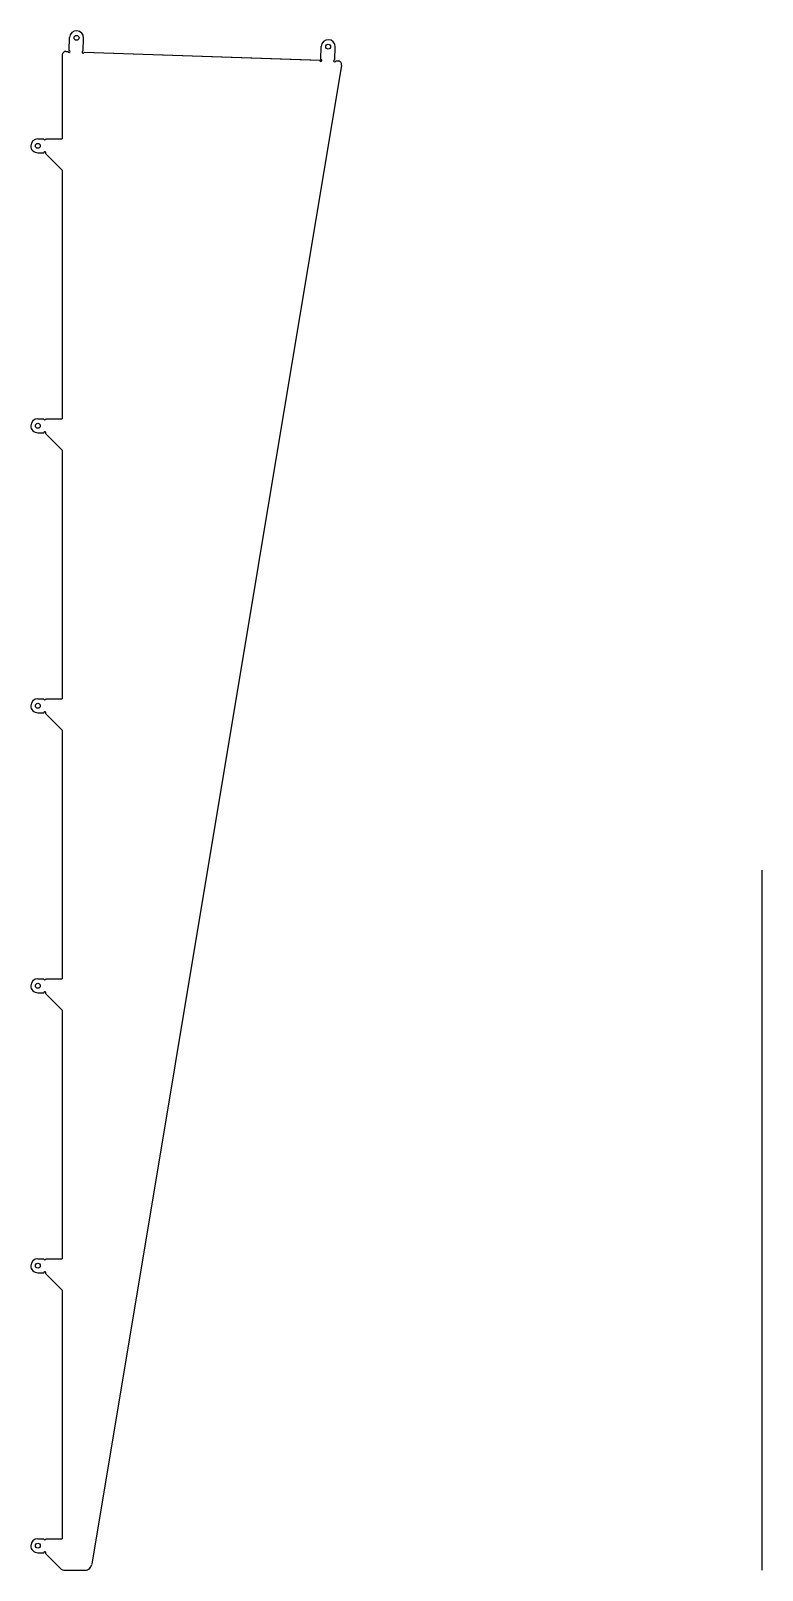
# Model space of a CAD drawing. Header units: millimetres. Extents: x -45 to 1000, y 0 to 2199.
import ezdxf

# ---------------------------------------------------------------- set-up
doc = ezdxf.new("R2010")
doc.units = ezdxf.units.MM
doc.layers.get('0').update_dxf_attribs({"linetype": 'CONTINUOUS'})

msp = doc.modelspace()

# ---------------------------------------------------------------- linework, layer by layer
for p, q in [((9.7, 2171.2), (10.4, 2189.6)), ((20.7, 2199.3), (20.7, 2199.3)), ((29.7, 2170.5), (30.4, 2188.9)), ((380.3, 2186.6), (380.3, 2186.6)), ((0, 2164.8), (0, 2045)), ((5.2, 2169.8), (8.2, 2169.7)), ((31.2, 2168.9), (369.2, 2157.1)), ((31.2, 2168.9), (367.7, 2157.2)), ((369.3, 2158.6), (369.9, 2177)), ((389.2, 2156.4), (389.2, 2156.4)), ((389.2, 2156.4), (389.2, 2156.4)), ((389.3, 2157.9), (389.9, 2176.3)), ((390.7, 2156.4), (394.1, 2156.2)), ((398.8, 2150.4), (42.2, 8.4)), ((-35, 2045), (-26.5, 2045)), ((-35, 2025), (-26.5, 2025)), ((-23.9, 2023.9), (0, 2000)), ((-23.5, 2045), (0, 2045)), ((0, 2000), (0, 1645)), ((-35, 1645), (-26.5, 1645)), ((-23.5, 1645), (0, 1645)), ((-35, 1625), (-26.5, 1625)), ((-23.9, 1623.9), (0, 1600)), ((0, 1600), (0, 1245)), ((-35, 1245), (-26.5, 1245)), ((-23.5, 1245), (0, 1245)), ((-35, 1225), (-26.5, 1225)), ((-23.9, 1223.9), (0, 1200)), ((0, 1200), (0, 845)), ((1000, 0), (1000, 1000)), ((-35, 845), (-26.5, 845)), ((-23.5, 845), (0, 845)), ((-35, 825), (-26.5, 825)), ((-23.9, 823.9), (0, 800)), ((0, 800), (0, 445)), ((-35, 445), (-26.5, 445)), ((-23.5, 445), (0, 445)), ((-35, 425), (-26.5, 425)), ((-23.9, 423.9), (0, 400)), ((0, 400), (0, 45)), ((-35, 45), (-26.5, 45)), ((-23.5, 45), (0, 45)), ((-45, 35), (-45, 35)), ((-35, 25), (-26.5, 25)), ((-23.9, 23.9), (-2.9, 2.9)), ((4.1, 0), (10, 0)), ((10, 0), (11.6, 0)), ((10, 0), (32.3, 0))]:
    msp.add_line(p, q)
for centre in [(20.4, 2189.3), (379.9, 2176.6), (-35, 2035), (-35, 1635), (-35, 1235), (-35, 835), (-35, 435), (-35, 35)]:
    msp.add_circle(centre, 3.5)
for centre, radius, start, end in [((20.4, 2189.3), 10, 88, 178), ((20.4, 2189.3), 10, -2, 88), ((379.9, 2176.6), 10, 88.0001, 178.0001), ((379.9, 2176.6), 10, -2.0002, 87.9998), ((5, 2164.8), 5, 88, 180), ((9.7, 2169.7), 1.5, -182, 88), ((29.7, 2169), 1.5, 88, 358), ((369.2, 2157.1), 1.5, -182, 88.0001), ((389.2, 2156.4), 1.5, 88, 358.6965), ((393.9, 2151.2), 5, -9.4524, 88), ((-35, 2035), 10, 90, 180), ((-35, 2035), 10, 179.9994, 270), ((-25, 2045), 1.5, -180, 0), ((-25, 2025), 1.5, -45.0548, 180), ((-35, 1635), 10, 90, 180), ((-35, 1635), 10, 179.9994, 270), ((-25, 1645), 1.5, -180, 0), ((-25, 1625), 1.5, -45.0548, 180), ((-35, 1235), 10, 90, 180), ((-35, 1235), 10, 179.9994, 270), ((-25, 1245), 1.5, -180, 0), ((-25, 1225), 1.5, -45.0548, 180), ((-35, 835), 10, 90, 180), ((-25, 845), 1.5, -180, 0), ((-35, 835), 10, 179.9994, 270), ((-25, 825), 1.5, -45.0548, 180), ((-35, 435), 10, 90, 180), ((-25, 445), 1.5, -180, 0), ((-35, 435), 10, 179.9994, 270), ((-25, 425), 1.5, -45.0548, 180), ((-35, 35), 10, 90, 180), ((-25, 45), 1.5, -180, 0), ((-35, 35), 10, 179.9994, 270), ((-25, 25), 1.5, -45.0548, 180), ((4.1, 10), 10, 224.9452, 269.9998), ((32.3, 10), 10, 270, 350.5476), ((32.5, 10), 10, 269.5612, 320.8688)]:
    msp.add_arc(centre, radius, start, end)

doc.saveas('drawing.dxf')
